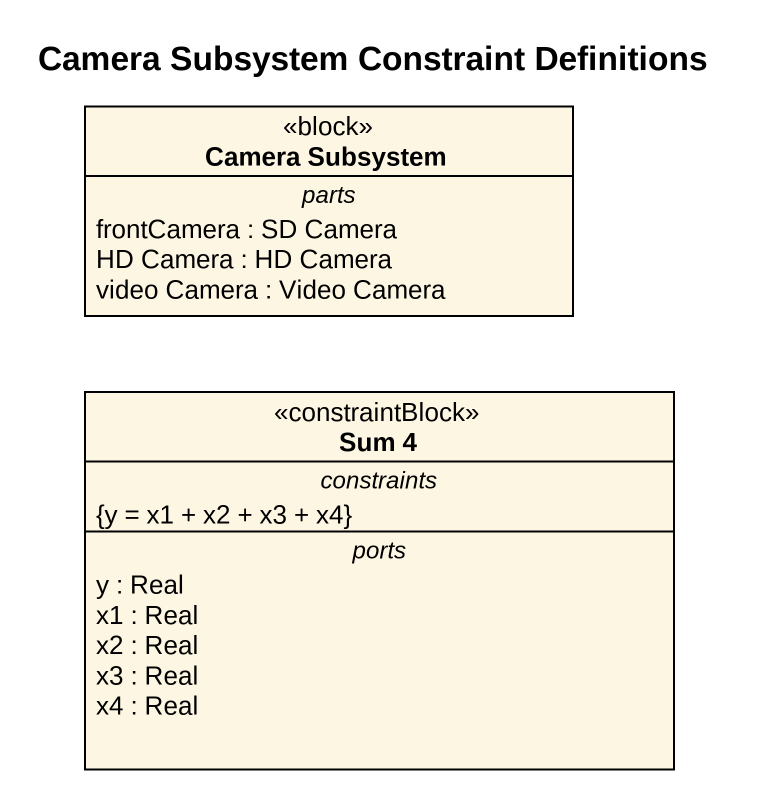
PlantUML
@startuml
title Camera Subsystem Constraint Definitions
hide circle
hide empty members
class "Camera Subsystem" as Camera_Subsystem <<block>> {
  -- parts --
  frontCamera : SD Camera
  HD Camera : HD Camera
  video Camera : Video Camera
}
class "Sum 4" as Sum_4 <<constraintBlock>> {
  -- constraints --
  {y = x1 + x2 + x3 + x4}
  -- ports --
  y : Real
  x1 : Real
  x2 : Real
  x3 : Real
  x4 : Real
}
@enduml
